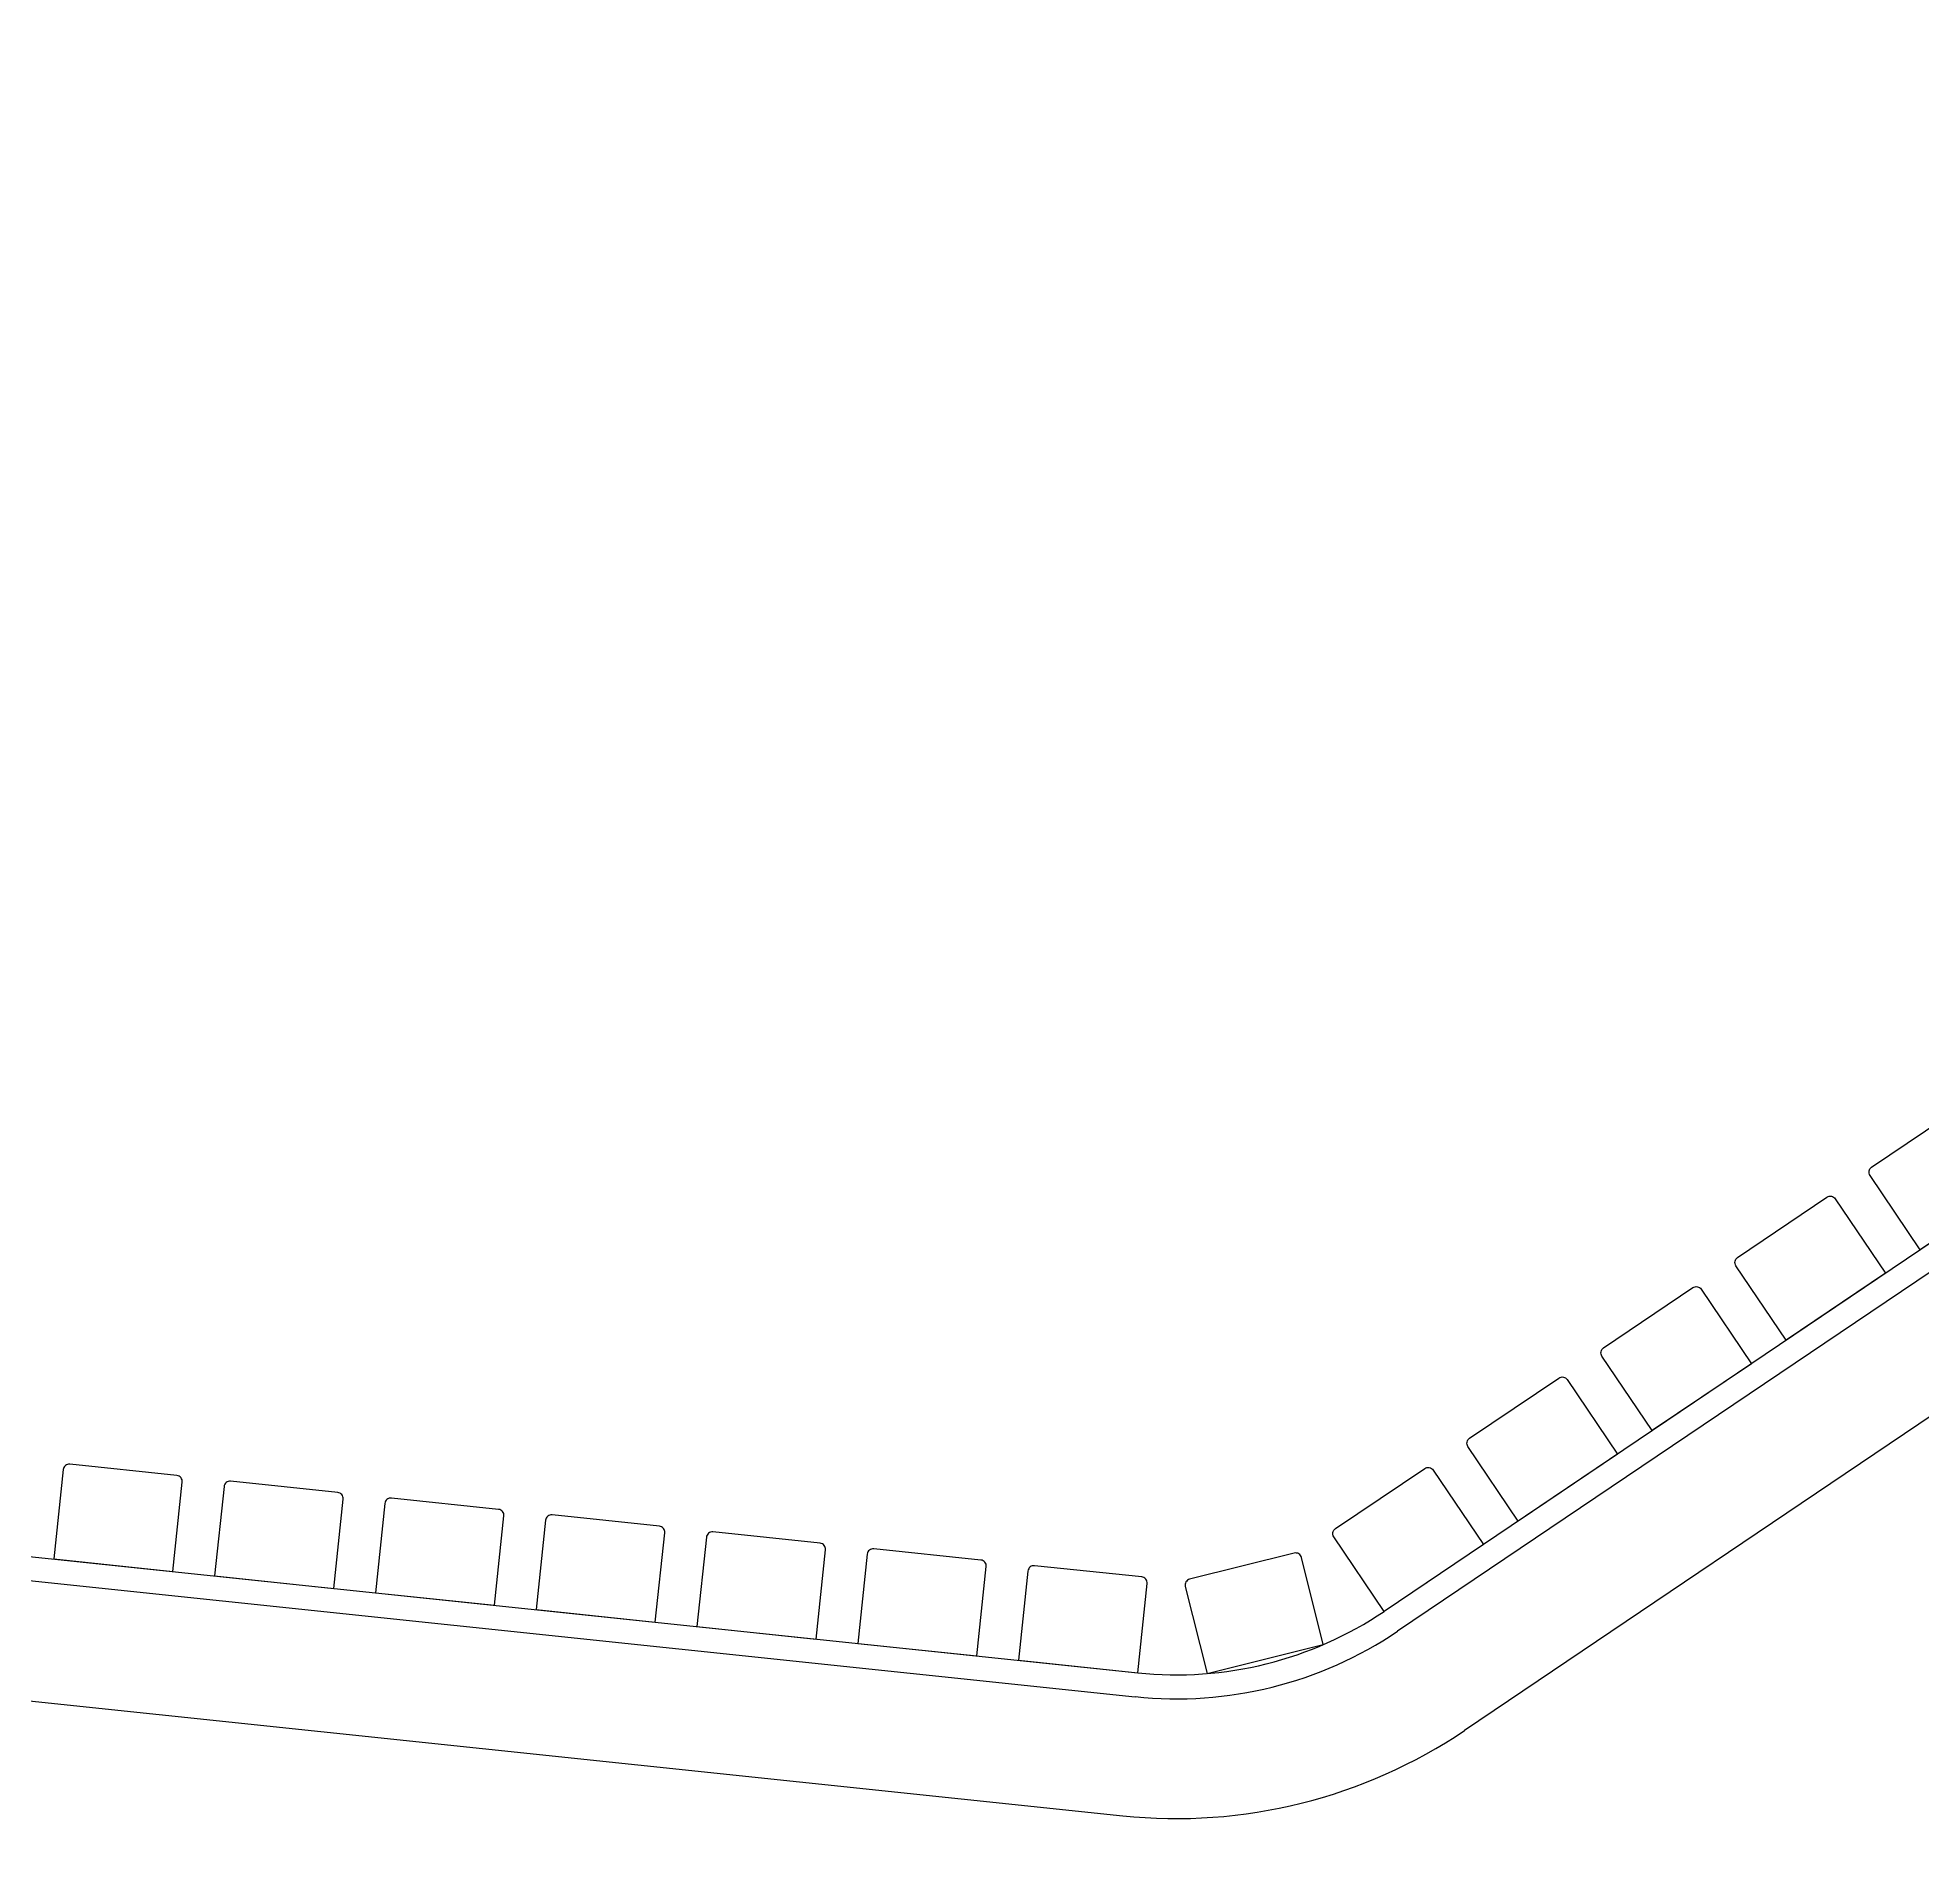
# Model space of a CAD drawing. Header units: millimetres. Extents: x 5064 to 11004, y 3085 to 7285.
# Drawn here: x 5971 to 6601, y 6119 to 6724 of the extents above; entities that cross this region are included whole.
import ezdxf

# ---------------------------------------------------------------- set-up
doc = ezdxf.new("R2010")
doc.units = ezdxf.units.MM
doc.header["$LTSCALE"] = 0.3
doc.styles.add('SEACAD_Arial', font='arial.ttf', dxfattribs={"width": 0.8})
doc.dimstyles.new('ISO-25', dxfattribs={"dimtxt": 1.6, "dimasz": 2, "dimexe": 0.5, "dimexo": 1.5, "dimtad": 1, "dimdec": 0, "dimtxsty": 'SEACAD_Arial', "dimcen": 2, "dimadec": 0, "dimazin": 0, "dimtfac": 1, "dimtdec": 0, "dimtmove": 0, "dimatfit": 3, "dimfxl": 1, "dimarcsym": 0})

# ---------------------------------------------------------------- blocks, each defined once
blk = doc.blocks.new('*D164')
at = {"color": 0, "lineweight": -2, "transparency": 16777216}
for p, q in [((7050.87, 6693.89), (7050.87, 5763.18)), ((5464.64, 6248.51), (5464.64, 5763.18)), ((5504.64, 5773.18), (7010.87, 5773.18))]:
    blk.add_line(p, q, dxfattribs=at)
at = {"color": 0, "transparency": 16777216}
for points in [[(5504.64, 5779.85), (5504.64, 5766.51), (5464.64, 5773.18)], [(7010.87, 5779.85), (7010.87, 5766.51), (7050.87, 5773.18)]]:
    blk.add_solid(points, dxfattribs=at)
at = {"layer": 'Defpoints', "color": 0, "transparency": 16777216}
for p in [(7050.87, 6723.89), (5464.64, 6278.51), (7050.87, 5773.18)]:
    blk.add_point(p, dxfattribs=at)
at = {"color": 0, "transparency": 16777216, "insert": (6257.76, 5802.02), "char_height": 32, "attachment_point": 5, "style": 'SEACAD_Arial'}
blk.add_mtext('1586', dxfattribs=at)

msp = doc.modelspace()

# ---------------------------------------------------------------- linework, layer by layer
for p, q in [((6902.86, 6523.07), (6421.14, 6198.15)), ((6821.89, 6458.81), (6425.61, 6191.52)), ((6844.26, 6425.65), (6447.98, 6158.35)), ((5483.54, 6267.52), (6338.83, 6177.63)), ((5715.43, 6235.11), (6338, 6169.67)), ((5711.25, 6195.33), (6333.82, 6129.89))]:
    msp.add_line(p, q)
for points in [[(6633.37, 6341.3), (6600.21, 6318.93), (6583.43, 6343.81, -0.414214), (6583.97, 6346.58), (6613.82, 6366.71, -0.414214), (6616.59, 6366.17)], [(6588.6, 6311.11), (6555.44, 6288.74), (6538.66, 6313.61, -0.414214), (6539.2, 6316.39), (6569.05, 6336.52, -0.414214), (6571.82, 6335.98)], [(6543.83, 6280.91), (6510.67, 6258.54), (6493.9, 6283.41, -0.414214), (6494.44, 6286.19), (6524.28, 6306.32, -0.414214), (6527.06, 6305.78)], [(6499.06, 6250.71), (6465.9, 6228.35), (6449.13, 6253.22, -0.414214), (6449.67, 6255.99), (6479.51, 6276.12, -0.414214), (6482.29, 6275.58)], [(5976.83, 6215.68), (6016.61, 6211.5), (6019.74, 6241.33, 0.414214), (6017.96, 6243.53), (5982.16, 6247.29, 0.414214), (5979.96, 6245.51)], [(6454.3, 6220.52), (6421.14, 6198.15), (6404.36, 6223.02, -0.414214), (6404.9, 6225.8), (6434.74, 6245.93, -0.414214), (6437.52, 6245.39)], [(6030.53, 6210.03), (6070.31, 6205.85), (6073.45, 6235.69, 0.414214), (6071.67, 6237.89), (6035.87, 6241.65, 0.414214), (6033.67, 6239.87)], [(6084.24, 6204.39), (6124.02, 6200.21), (6127.15, 6230.04, 0.414214), (6125.37, 6232.24), (6089.57, 6236, 0.414214), (6087.37, 6234.22)], [(6137.94, 6198.74), (6177.72, 6194.56), (6180.86, 6224.4, 0.414214), (6179.08, 6226.6), (6143.27, 6230.36, 0.414214), (6141.08, 6228.58)], [(6191.64, 6193.1), (6231.43, 6188.92), (6234.56, 6218.75, 0.414214), (6232.78, 6220.95), (6196.98, 6224.71, 0.414214), (6194.78, 6222.93)], [(6245.35, 6187.45), (6285.13, 6183.27), (6288.27, 6213.11, 0.414214), (6286.49, 6215.31), (6250.68, 6219.07, 0.414214), (6248.48, 6217.29)], [(6299.05, 6181.81), (6338.83, 6177.63), (6341.97, 6207.46, 0.414214), (6340.19, 6209.66), (6304.39, 6213.43, 0.414214), (6302.19, 6211.65)], [(6361.99, 6177.37), (6400.81, 6187.05), (6393.55, 6216.16, 0.414214), (6391.12, 6217.61), (6356.19, 6208.9, 0.414214), (6354.74, 6206.48)]]:
    msp.add_lwpolyline(points, format="xyb", close=True)
for radius in [124, 132, 172]:
    msp.add_arc((6351.8, 6300.95), radius, 264, 304)

# ---------------------------------------------------------------- dimensions: what is measured, and where the dimension line sits
dim = msp.add_linear_dim(base=(7050.87, 5773.18), p1=(5464.64, 6278.51), p2=(7050.87, 6723.89), dimstyle='ISO-25')
dim.commit()
dim.dimension.update_dxf_attribs({"geometry": '*D164', "text_midpoint": (6257.76, 5802.02)})

doc.saveas('drawing.dxf')
